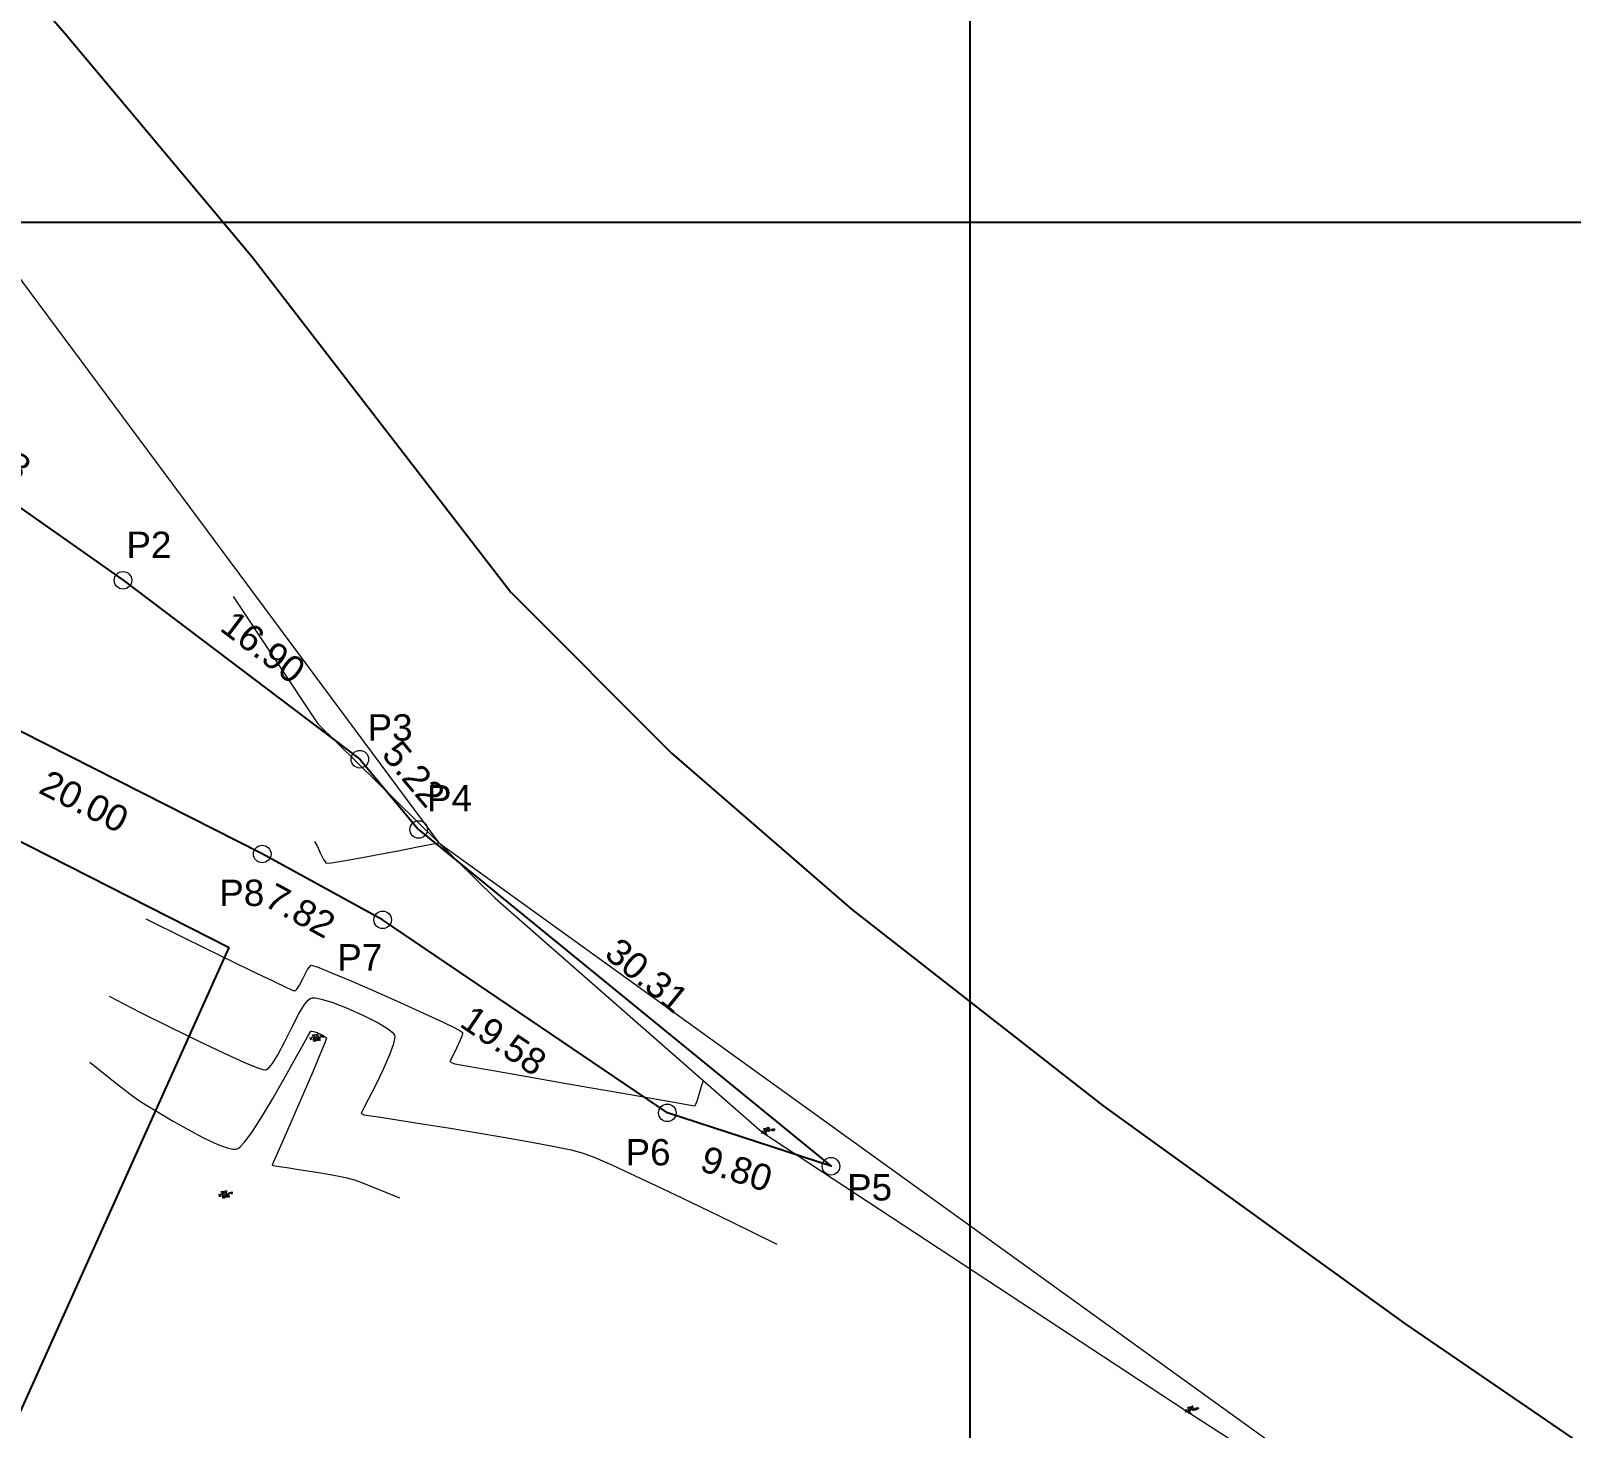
# Model space of a CAD drawing. Header units: millimetres. Extents: x 736950 to 740938, y 8500595 to 8502163.
# Drawn here: x 738246.5 to 738334.2, y 8501931.4 to 8502010.9 of the extents above; entities that cross this region are included whole.
import ezdxf
from ezdxf.enums import TextEntityAlignment as Align

# ---------------------------------------------------------------- set-up
doc = ezdxf.new("R2010")
doc.units = ezdxf.units.MM
for name, color, linetype, lineweight in [('axeso', 1, 'Continuous', 5), ('CONT-MNR', 96, 'Continuous', 15), ('COTAS', 40, 'Continuous', 5), ('CUADROS', 9, 'Continuous', 20), ('PISOS', 189, 'Continuous', 0), ('pista', 251, 'Continuous', 5)]:
    doc.layers.add(name, color=color, linetype=linetype, lineweight=lineweight)
doc.layers.add('Cuadricula Coordenadas', color=5, linetype='Continuous')
doc.styles.add('5mm', font='arial.ttf', dxfattribs={"height": 3})
doc.styles.add('COTAS', font='arial.ttf')
doc.styles.add('CUADROS', font='arial.ttf')
doc.dimstyles.new('GenDist', dxfattribs={"dimtxt": 1.5, "dimasz": 2, "dimexe": 0.18, "dimexo": 0.0625, "dimgap": 1, "dimtad": 2, "dimzin": 1, "dimdsep": 46, "dimtxsty": 'COTAS', "dimcen": 0.09, "dimse1": 1, "dimse2": 1, "dimsd1": 1, "dimsd2": 1, "dimadec": 0, "dimazin": 0, "dimtfac": 1, "dimtofl": 0, "dimtmove": 0, "dimatfit": 3, "dimfxl": 1, "dimtolj": 1, "dimtzin": 0, "dimarcsym": 0})

# ---------------------------------------------------------------- blocks, each defined once
blk = doc.blocks.new('*D107')
at = {"layer": 'Defpoints', "color": 0, "transparency": 16777216}
for p in [(738233.5356367687, 8501992.443867838), (738251.7578621479, 8501979.621279713), (738251.8029447859, 8501979.685346808)]:
    blk.add_point(p, dxfattribs=at)
at = {"layer": 'COTAS', "color": 0, "transparency": 16777216, "insert": (738244.0878641796, 8501987.273520911), "char_height": 1.5, "attachment_point": 5, "rotation": 324.86677295879645, "style": 'COTAS'}
blk.add_mtext('\\A1;22.28', dxfattribs=at)
blk = doc.blocks.new('*D108')
at = {"layer": 'Defpoints', "color": 0, "transparency": 16777216}
for p in [(738251.7578621479, 8501979.621279713), (738265.2393035484, 8501969.43424983), (738265.2440633294, 8501969.44054889)]:
    blk.add_point(p, dxfattribs=at)
at = {"layer": 'COTAS', "color": 0, "transparency": 16777216, "insert": (738259.7345972206, 8501975.816994045), "char_height": 1.5, "attachment_point": 5, "rotation": 322.9240807797602, "style": 'COTAS'}
blk.add_mtext('\\A1;16.90', dxfattribs=at)
blk = doc.blocks.new('*D109')
at = {"layer": 'Defpoints', "color": 0, "transparency": 16777216}
for p in [(738265.2393035488, 8501969.434249833), (738268.5880826521, 8501965.436114829), (738268.6213796134, 8501965.464003874)]:
    blk.add_point(p, dxfattribs=at)
at = {"layer": 'COTAS', "color": 0, "transparency": 16777216, "insert": (738268.3007258005, 8501968.596940529), "char_height": 1.5, "attachment_point": 5, "rotation": 309.94904632024884, "style": 'COTAS'}
blk.add_mtext('\\A1;5.22', dxfattribs=at)
blk = doc.blocks.new('*D110')
at = {"layer": 'Defpoints', "color": 0, "transparency": 16777216}
for p in [(738268.588082653, 8501965.436114827), (738292.069675649, 8501946.264681906), (738292.0855174451, 8501946.284085287)]:
    blk.add_point(p, dxfattribs=at)
at = {"layer": 'COTAS', "color": 0, "transparency": 16777216, "insert": (738281.5889754607, 8501957.134253984), "char_height": 1.5, "attachment_point": 5, "rotation": 320.7702473269778, "style": 'COTAS'}
blk.add_mtext('\\A1;30.31', dxfattribs=at)
blk = doc.blocks.new('*D111')
at = {"layer": 'Defpoints', "color": 0, "transparency": 16777216}
for p in [(738282.7352915602, 8501949.258253029), (738282.7514865664, 8501949.307842307), (738292.06967565, 8501946.264681906)]:
    blk.add_point(p, dxfattribs=at)
at = {"layer": 'COTAS', "color": 0, "transparency": 16777216, "insert": (738286.6895965475, 8501946.109200813), "char_height": 1.5, "attachment_point": 5, "rotation": 341.9138519538326, "style": 'COTAS'}
blk.add_mtext('\\A1;9.80', dxfattribs=at)
blk = doc.blocks.new('*D112')
at = {"layer": 'Defpoints', "color": 0, "transparency": 16777216}
for p in [(738266.5393352308, 8501960.291510275), (738266.5057220021, 8501960.241896361), (738282.7514865668, 8501949.307842307)]:
    blk.add_point(p, dxfattribs=at)
at = {"layer": 'COTAS', "color": 0, "transparency": 16777216, "insert": (738273.4334076014, 8501953.415451044), "char_height": 1.5, "attachment_point": 5, "rotation": 325.88251635583777, "style": 'COTAS'}
blk.add_mtext('\\A1;19.58', dxfattribs=at)
blk = doc.blocks.new('*D113')
at = {"layer": 'Defpoints', "color": 0, "transparency": 16777216}
for p in [(738259.6663241102, 8501964.012144469), (738259.6826591883, 8501964.042008325), (738266.5393352304, 8501960.291510275)]:
    blk.add_point(p, dxfattribs=at)
at = {"layer": 'COTAS', "color": 0, "transparency": 16777216, "insert": (738261.8468303843, 8501960.806676392), "char_height": 1.5, "attachment_point": 5, "rotation": 331.32200791770924, "style": 'COTAS'}
blk.add_mtext('\\A1;7.82', dxfattribs=at)
blk = doc.blocks.new('*D114')
at = {"layer": 'Defpoints', "color": 0, "transparency": 16777216}
for p in [(738241.775950565, 8501972.945185117), (738241.8450841145, 8501973.081604363), (738259.6826591888, 8501964.042008325)]:
    blk.add_point(p, dxfattribs=at)
at = {"layer": 'COTAS', "color": 0, "transparency": 16777216, "insert": (738249.5439922162, 8501967.028885365), "char_height": 1.5, "attachment_point": 5, "rotation": 333.1253529756727, "style": 'COTAS'}
blk.add_mtext('\\A1;20.00', dxfattribs=at)

msp = doc.modelspace()

# ---------------------------------------------------------------- linework, layer by layer
at = {"flags": 128}
msp.add_lwpolyline([(737992.2372813984, 8502032.929254359), (738060.2283811187, 8502033.96324383), (738124.0778848596, 8502038.099197607), (738168.9451129038, 8502039.822512023), (738184.3375057305, 8502040.373226557), (738194.1820639796, 8502040.638037072), (738201.5287680125, 8502039.958710367), (738208.8754720454, 8502038.192466673), (738217.7187287537, 8502034.116514638), (738227.4034590968, 8502029.39107068), (738239.3753799507, 8502021.18638673), (738248.4163336591, 8502010.786789658), (738259.1100014518, 8501998.031462815), (738273.8441542408, 8501978.937268017), (738282.9891921962, 8501969.784801738), (738293.2344377829, 8501960.896259475), (738307.5639263964, 8501949.710397998), (738324.7553764118, 8501937.299600344), (738346.3212880095, 8501922.553102206)], dxfattribs=at)
msp.add_lwpolyline([(737992.2372813984, 8502032.929254359), (738060.2283811187, 8502033.96324383), (738124.0778848596, 8502038.099197607), (738168.9451129038, 8502039.822512023), (738184.3375057305, 8502040.373226557), (738194.1820639796, 8502040.638037072), (738201.5287680125, 8502039.958710367), (738208.8754720454, 8502038.192466673), (738217.7187287537, 8502034.116514638), (738227.4034590968, 8502029.39107068), (738239.3753799507, 8502021.18638673), (738248.4163336591, 8502010.786789658), (738259.1100014518, 8501998.031462815), (738273.8441542408, 8501978.937268017), (738282.9891921962, 8501969.784801738), (738293.2344377829, 8501960.896259475), (738307.5639263964, 8501949.710397998), (738324.7553764118, 8501937.299600344), (738346.3212880095, 8501922.553102206)], dxfattribs=at)
at = {"elevation": 3685.787, "flags": 128}
msp.add_lwpolyline([(738233.5356367693, 8501992.443867838), (738251.7578621485, 8501979.621279713), (738265.2393035486, 8501969.434249831), (738268.5880826517, 8501965.436114827), (738292.0696756495, 8501946.264681906), (738282.7514865664, 8501949.307842305), (738266.5393352302, 8501960.291510273), (738259.6826591885, 8501964.042008327), (738241.8450841145, 8501973.081604363), (738227.1208159506, 8501980.924013244), (738209.9443104496, 8501989.832037928), (738193.539481642, 8501999.464521086), (738180.6522675325, 8502007.021704787), (738185.9010597015, 8502007.545031419), (738196.8406734619, 8502006.171554526), (738215.6574281462, 8502000.25408073)], close=True, dxfattribs=at)
at = {"elevation": 3684.939, "flags": 128}
for points in [[(738166.4098631692, 8502005.157042364), (738138.522464846, 8501949.56489166), (738232.284396607, 8501902.03733644), (738257.8092937437, 8501958.724041294)], [(738166.4098631692, 8502005.157042364), (738257.8092937437, 8501958.724041294)]]:
    msp.add_lwpolyline(points, dxfattribs=at)
at = {"layer": 'axeso', "linetype": 'Continuous'}
for points in [[(738262.5415777946, 8501953.475816444), (738262.3736644154, 8501953.584412104)], [(738288.2380401251, 8501948.151240997), (738288.070126746, 8501948.259836657)], [(738257.3531530399, 8501944.551001737), (738257.1852396607, 8501944.659597395)], [(738312.3782833811, 8501932.283715526), (738312.210370002, 8501932.392311186)]]:
    msp.add_lwpolyline(points, dxfattribs=at)
at = {"layer": 'axeso', "linetype": 'Continuous', "extrusion": (0.8396937013368279, -0.543060298618172, 0)}
for points, elevation in [([(7539957.958974565, 0), (7539957.759004763, 0)], -3997159.087303787), ([(7539967.442690606, 0), (7539967.242720807, 0)], -3997134.618580691), ([(7539947.647236374, 0), (7539947.447266575, 0)], -3997158.597278836), ([(7539967.228437125, 0), (7539967.028467327, 0)], -3997105.731147361)]:
    msp.add_lwpolyline(points, dxfattribs=dict(at, elevation=elevation))
at = {"layer": 'CONT-MNR', "extrusion": (0.852742520545246, 0.5223314978575776, 0), "elevation": 5070391.940484531}
msp.add_lwpolyline([(6864369.018560167, 3719), (6864368.727327358, 3719)], dxfattribs=at)
at = {"layer": 'CONT-MNR', "extrusion": (0.1896758710351564, -0.9818467619476345, 0), "elevation": -8207594.536924165}
msp.add_lwpolyline([(2337484.876295284, 3719.000000000013), (2337485.316929227, 3719.000000000013)], dxfattribs=at)
at = {"layer": 'CONT-MNR', "extrusion": (0.9130009637465324, 0.40795739997934, 0), "elevation": 4142473.987007313}
msp.add_lwpolyline([(7461122.014939053, 3719.00000000001), (7461121.578377363, 3719.00000000001)], dxfattribs=at)
at = {"layer": 'CONT-MNR'}
for points, elevation in [([(738262.9823880395, 8501964.108910127), (738263.1619144575, 8501963.723545583)], 3719), ([(738264.3193391247, 8501963.645725528), (738265.2818374343, 8501963.818501085)], 3719), ([(738265.2818374343, 8501963.818501085), (738266.3867417912, 8501964.027075743)], 3719), ([(738266.3867417912, 8501964.027075743), (738267.5098628419, 8501964.24463016)], 3719), ([(738268.5270112329, 8501964.444344988), (738269.3139976099, 8501964.59940089)], 3719), ([(738263.1619144575, 8501963.723545583), (738263.3183180639, 8501963.514849083)], 3719), ([(738263.3183180639, 8501963.514849083), (738263.6234362168, 8501963.535568412)], 3719), ([(738263.6234362168, 8501963.535568412), (738264.3193391247, 8501963.645725528)], 3719), ([(738262.4687810714, 8501957.714738728), (738262.8200013646, 8501957.608301012)], 3718), ([(738261.8002524514, 8501956.578732526), (738262.0063831322, 8501956.978781592)], 3718), ([(738262.8200013646, 8501957.608301012), (738263.635798793, 8501957.283430208)], 3718), ([(738264.7819620015, 8501956.799575843), (738266.1242796363, 8501956.216187444)], 3718), ([(738261.071902589, 8501956.445444202), (738261.4114942106, 8501956.294630403)], 3718), ([(738261.4114942106, 8501956.294630403), (738261.5250959897, 8501956.25108918)], 3718), ([(738261.5250959897, 8501956.25108918), (738261.5461292024, 8501956.247378072)], 3718), ([(738261.5461292024, 8501956.247378072), (738261.5809778103, 8501956.265888065)], 3718), ([(738261.5809778103, 8501956.265888065), (738261.6608476934, 8501956.352695948)], 3718), ([(738252.7161697802, 8501955.045763038), (738254.4463184844, 8501954.178986307)], 3717), ([(738262.2894124521, 8501955.714469101), (738262.4088996773, 8501955.811856227)], 3717), ([(738262.4088996773, 8501955.811856227), (738262.4637720363, 8501955.836541075)], 3717), ([(738262.5247979098, 8501955.848099694), (738262.6911960922, 8501955.844747812)], 3717), ([(738263.0370424225, 8501955.780012192), (738263.6369080768, 8501955.60034551)], 3717), ([(738267.5285403425, 8501955.592714535), (738268.8605327655, 8501954.988606643)], 3718), ([(738268.8605327655, 8501954.988606643), (738269.9860455515, 8501954.46331329)], 3718), ([(738254.4463184844, 8501954.178986307), (738256.0702306287, 8501953.38267567)], 3717), ([(738260.9668751808, 8501953.37045285), (738261.3845736617, 8501954.202555532)], 3717), ([(738265.443718979, 8501954.855379706), (738266.2802309918, 8501954.426795632)], 3717), ([(738269.9860455515, 8501954.46331329), (738270.6476004109, 8501954.139775159)], 3718), ([(738270.6476004109, 8501954.139775159), (738270.9593392417, 8501953.973502923)], 3718), ([(738262.3934185089, 8501953.869108817), (738262.4458739795, 8501953.946475035)], 3716), ([(738262.4458739795, 8501953.946475035), (738262.4587630014, 8501953.958343424)], 3716), ([(738262.4587630014, 8501953.958343424), (738262.4910136779, 8501953.96133643)], 3716), ([(738263.340063442, 8501953.566632612), (738263.2456816072, 8501953.288898455)], 3716), ([(738267.0762907568, 8501953.896692775), (738267.1824393442, 8501953.778318591)], 3717), ([(738267.1824393442, 8501953.778318591), (738267.2104251173, 8501953.726800464)], 3717), ([(738267.2104251173, 8501953.726800464), (738267.2239048213, 8501953.670159273)], 3717), ([(738271.0632372359, 8501953.906160789), (738271.0807867927, 8501953.886968315)], 3718), ([(738271.0868252567, 8501953.84651983), (738271.0640914111, 8501953.719455441)], 3718), ([(738271.0807867927, 8501953.886968315), (738271.0868252567, 8501953.84651983)], 3718), ([(738260.2650495527, 8501952.114993341), (738260.5622944318, 8501952.601423938)], 3717), ([(738266.9303470609, 8501952.599713692), (738266.5544372216, 8501951.743783815)], 3717), ([(738270.4895452171, 8501952.474850029), (738270.372337319, 8501952.231691953)], 3718), ([(738259.366796053, 8501951.888283344), (738259.713039814, 8501951.772371262)], 3717), ([(738259.713039814, 8501951.772371262), (738259.852855612, 8501951.7458844)], 3717), ([(738259.852855612, 8501951.7458844), (738259.8935275153, 8501951.748893486)], 3717), ([(738259.8935275153, 8501951.748893486), (738259.9477367938, 8501951.772170035)], 3717), ([(738259.9477367938, 8501951.772170035), (738260.0660148727, 8501951.866989082)], 3717), ([(738260.9126934625, 8501951.219635956), (738261.4882547008, 8501952.252495032)], 3716), ([(738262.5576311252, 8501951.6424891), (738262.0680479498, 8501950.506100079)], 3716), ([(738270.372337319, 8501952.231691953), (738270.4951688548, 8501952.155612605)], 3718), ([(738270.4951688548, 8501952.155612605), (738270.6435552951, 8501952.09338426)], 3718), ([(738270.6435552951, 8501952.09338426), (738270.9724243509, 8501952.034173507)], 3718), ([(738271.8520021954, 8501951.879234426), (738273.1596814193, 8501951.649938263)], 3718), ([(738251.2172939254, 8501951.114162501), (738252.1470532366, 8501950.390641931)], 3716), ([(738266.1259072572, 8501950.859446326), (738265.7232274815, 8501950.071588755)], 3717), ([(738253.0631098363, 8501949.764275322), (738253.751116277, 8501949.34192753)], 3716), ([(738281.8283389312, 8501950.136094641), (738283.1298708512, 8501949.909452053)], 3718), ([(738283.8672731968, 8501949.78128612), (738284.201898672, 8501949.723345492)], 3718), ([(738284.201898672, 8501949.723345492), (738284.3062569171, 8501949.705465725)], 3718), ([(738284.3567513498, 8501949.764563678), (738284.3763607031, 8501949.800931942)], 3718), ([(738284.3763607031, 8501949.800931942), (738284.43895822, 8501949.99647506)], 3718), ([(738284.43895822, 8501949.99647506), (738284.5768579927, 8501950.429589301)], 3718), ([(738261.5508164664, 8501949.315778945), (738261.0579794099, 8501948.18766879)], 3716), ([(738265.3140235948, 8501949.295215538), (738265.3092997423, 8501949.284863513)], 3717), ([(738265.3523115852, 8501949.368460288), (738265.3140235948, 8501949.295215538)], 3717), ([(738265.4757194282, 8501949.199997742), (738265.7300926433, 8501949.160725798)], 3717), ([(738266.4249535765, 8501949.054005949), (738267.4721975266, 8501948.891712377)], 3717), ([(738284.3062569171, 8501949.705465725), (738284.3198758403, 8501949.703262947)], 3718), ([(738268.7837197925, 8501948.685719267), (738270.2714156732, 8501948.447900802)], 3717), ([(738270.2714156732, 8501948.447900802), (738271.8471804672, 8501948.190131167)], 3717), ([(738257.1511541851, 8501947.51113842), (738257.6906879079, 8501947.313906344)], 3716), ([(738257.6906879079, 8501947.313906344), (738258.0106605953, 8501947.242867999)], 3716), ([(738258.0106605953, 8501947.242867999), (738258.175089726, 8501947.23845995)], 3716), ([(738258.2409258281, 8501947.2504089), (738258.2979692831, 8501947.274487924)], 3716), ([(738258.4327125604, 8501947.374610325), (738258.6808777899, 8501947.642233096)], 3716), ([(738273.4229094735, 8501947.924284548), (738274.910497991, 8501947.662235128)], 3717), ([(738274.910497991, 8501947.662235128), (738276.2218413188, 8501947.415857088)], 3717), ([(738277.2688347553, 8501947.197024615), (738277.9633735992, 8501947.017611897)], 3717), ([(738260.2462621657, 8501946.338035071), (738260.252684706, 8501946.334170716)], 3716), ([(738260.2861234715, 8501946.429025443), (738260.2508017754, 8501946.34853272)], 3716), ([(738260.252684706, 8501946.334170716), (738260.2853416043, 8501946.317512954)], 3716), ([(738260.3984670794, 8501946.684570909), (738260.2861234715, 8501946.429025443)], 3716), ([(738279.6270207436, 8501946.323203284), (738280.9208475024, 8501945.727929128)], 3717), ([(738263.6713090338, 8501945.7682256), (738264.4279466778, 8501945.62218384)], 3716), ([(738264.4279466778, 8501945.62218384), (738264.9317757095, 8501945.498523759)], 3716), ([(738280.9208475024, 8501945.727929128), (738282.4218451725, 8501945.01935288)], 3717), ([(738266.2784906232, 8501944.968001306), (738267.4943788472, 8501944.462946866)], 3716), ([(738285.7428596104, 8501943.418527516), (738287.4116295582, 8501942.604395114)], 3717)]:
    msp.add_lwpolyline(points, dxfattribs=dict(at, elevation=elevation))
at = {"layer": 'CONT-MNR', "extrusion": (0.1926689717964955, -0.9812638112693656, 0), "elevation": -8200428.595925635}
msp.add_lwpolyline([(2362499.899727819, 3719.00000000001), (2362500.936297575, 3719.00000000001)], dxfattribs=at)
at = {"layer": 'CONT-MNR', "extrusion": (-0.4423991187810142, -0.8968182757402874, 0), "elevation": -7951315.920038642}
msp.add_lwpolyline([(-3099180.927007717, 3718), (-3099178.450468932, 3718)], dxfattribs=at)
at = {"layer": 'CONT-MNR', "extrusion": (0.4404098049327328, 0.8977968610543883, 0), "elevation": 7958167.191044442}
msp.add_lwpolyline([(3081542.939420922, 3718.00000000001), (3081540.705626315, 3718.00000000001)], dxfattribs=at)
at = {"layer": 'CONT-MNR', "extrusion": (-0.4375956966445816, -0.8991718446871784, 0), "elevation": -7967779.708553809}
msp.add_lwpolyline([(-3056600.182720367, 3718.000000000006), (-3056598.281448208, 3718.000000000006)], dxfattribs=at)
at = {"layer": 'CONT-MNR', "extrusion": (-0.7689695128537681, 0.6392854513450456, 0), "elevation": 4867476.54400644}
msp.add_lwpolyline([(-7009706.413709899, 3718.000000000003), (-7009706.737771792, 3718.000000000003)], dxfattribs=at)
at = {"layer": 'CONT-MNR', "extrusion": (-0.4328828095892774, -0.9014502055921302, 0), "elevation": -7983670.90471379}
msp.add_lwpolyline([(-3014847.495881109, 3718.000000000013), (-3014846.016891966, 3718.000000000013)], dxfattribs=at)
at = {"layer": 'CONT-MNR', "extrusion": (-0.424074363402838, -0.9056273705583757, 0), "elevation": -8012682.054381665}
msp.add_lwpolyline([(-2936873.152816238, 3718.000000000006), (-2936872.33394766, 3718.000000000006)], dxfattribs=at)
at = {"layer": 'CONT-MNR', "extrusion": (0.8856380871026936, -0.4643761176816499, 0), "elevation": -3294272.823389256}
msp.add_lwpolyline([(7872488.159673601, 3718.000000000006), (7872488.709292484, 3718.000000000006)], dxfattribs=at)
at = {"layer": 'CONT-MNR', "extrusion": (-0.388916634455384, -0.9212729516510823, 0), "elevation": -8119746.28989283}
msp.add_lwpolyline([(-2626410.294106106, 3718), (-2626409.049997932, 3718)], dxfattribs=at)
at = {"layer": 'CONT-MNR', "extrusion": (-0.4540848700178557, -0.8909584338345237, 0), "elevation": -7910117.940766852}
msp.add_lwpolyline([(-3202858.638863508, 3717.00000000001), (-3202856.668080254, 3717.00000000001)], dxfattribs=at)
at = {"layer": 'CONT-MNR', "extrusion": (0.851144734777545, -0.5249310816292581, 0), "elevation": -3834573.618666786}
msp.add_lwpolyline([(7623931.877059846, 3718.000000000009), (7623932.14262758, 3718.000000000009)], dxfattribs=at)
at = {"layer": 'CONT-MNR', "extrusion": (0.4057889904529171, 0.913966791096483, 0), "elevation": 8070085.906208662}
msp.add_lwpolyline([(2775249.50925851, 3718.00000000001), (2775247.972812416, 3718.00000000001)], dxfattribs=at)
at = {"layer": 'CONT-MNR', "extrusion": (0.8536383834128951, -0.5208661155846279, 0), "elevation": -3798171.660941654}
msp.add_lwpolyline([(7642130.650469805, 3717.000000000004), (7642131.223989662, 3717.000000000004)], dxfattribs=at)
at = {"layer": 'CONT-MNR', "extrusion": (0.7815241963062162, -0.6238749318476604, 0), "elevation": -4727187.199539984}
msp.add_lwpolyline([(7105067.120806337, 3717), (7105067.442274397, 3717)], dxfattribs=at)
at = {"layer": 'CONT-MNR', "extrusion": (0.1860965717565277, -0.9825314580106164, 0), "elevation": -8216050.95045407}
msp.add_lwpolyline([(2307550.929330145, 3717), (2307550.991441005, 3717)], dxfattribs=at)
at = {"layer": 'CONT-MNR', "extrusion": (0.18398495751668, 0.9829290591937883, 0), "elevation": 8492648.689660966}
msp.add_lwpolyline([(838572.1324093665, 3717.00000000001), (838571.7805565787, 3717.00000000001)], dxfattribs=at)
at = {"layer": 'CONT-MNR', "extrusion": (0.3547432717949468, 0.9349637485572456, 0), "elevation": 8210914.336170321}
msp.add_lwpolyline([(2325761.808934855, 3717.00000000001), (2325760.862266713, 3717.00000000001)], dxfattribs=at)
at = {"layer": 'CONT-MNR', "extrusion": (-0.4057182085955822, -0.9139982140102856, 0), "elevation": -8070299.286706819}
msp.add_lwpolyline([(-2774625.604898484, 3717.00000000001), (-2774624.59646051, 3717.00000000001)], dxfattribs=at)
at = {"layer": 'CONT-MNR', "extrusion": (0.8850535768957544, -0.4654891685356716, 0), "elevation": -3304166.713575004}
msp.add_lwpolyline([(7868337.655642856, 3717.000000000004), (7868338.526889481, 3717.000000000004)], dxfattribs=at)
at = {"layer": 'CONT-MNR', "extrusion": (-0.5205164944930453, -0.85385161413484, 0), "elevation": -7643687.286808561}
msp.add_lwpolyline([(-3795037.659538737, 3717.000000000013), (-3795037.04349339, 3717.000000000013)], dxfattribs=at)
at = {"layer": 'CONT-MNR', "extrusion": (0.6128523193628203, 0.7901974656069278, 0), "elevation": 7170671.111887579}
msp.add_lwpolyline([(4627065.733826007, 3717.000000000003), (4627065.392077942, 3717.000000000003)], dxfattribs=at)
at = {"layer": 'CONT-MNR', "extrusion": (0.4294904171465131, 0.9030714155476932, 0), "elevation": 7994944.983777723}
msp.add_lwpolyline([(2984809.550505734, 3717.000000000013), (2984807.959074254, 3717.000000000013)], dxfattribs=at)
at = {"layer": 'CONT-MNR', "extrusion": (0.8849994610649239, -0.465592046661876, 0), "elevation": -3305081.312563176}
msp.add_lwpolyline([(7867951.716428133, 3717.000000000013), (7867952.585387887, 3717.000000000013)], dxfattribs=at)
at = {"layer": 'CONT-MNR', "extrusion": (0.8726656122982129, -0.4883182662077931, 0), "elevation": -3507403.1750897}
msp.add_lwpolyline([(7779868.932028377, 3716), (7779869.515227368, 3716)], dxfattribs=at)
at = {"layer": 'CONT-MNR', "extrusion": (0.8619479524569363, -0.5069967724308462, 0), "elevation": -3674119.412611078}
msp.add_lwpolyline([(7702538.104317822, 3716.00000000001), (7702538.380031936, 3716.00000000001)], dxfattribs=at)
at = {"layer": 'CONT-MNR', "extrusion": (0.1759189218496647, 0.9844046591393459, 0), "elevation": 8499237.432788985}
msp.add_lwpolyline([(768905.5386721076, 3716.00000000001), (768905.4343616941, 3716.00000000001)], dxfattribs=at)
at = {"layer": 'CONT-MNR', "extrusion": (-0.322355155060596, -0.9466188007882894, 0), "elevation": -8286092.198733661}
msp.add_lwpolyline([(-2041795.430496758, 3716), (-2041795.202367721, 3716)], dxfattribs=at)
at = {"layer": 'CONT-MNR', "extrusion": (0.4178810270393529, 0.9085017596243476, 0), "elevation": 8032546.071759157}
msp.add_lwpolyline([(2882092.153175062, 3716.000000000009), (2882091.81234394, 3716.000000000009)], dxfattribs=at)
at = {"layer": 'CONT-MNR', "extrusion": (0.9255767849670934, -0.3785599227731049, 0), "elevation": -2535179.459068593}
msp.add_lwpolyline([(8148687.468350495, 3716.00000000001), (8148686.733570257, 3716.00000000001)], dxfattribs=at)
at = {"layer": 'CONT-MNR', "extrusion": (0.5877612690751481, 0.809034418659164, 0), "elevation": 7312295.658915175}
msp.add_lwpolyline([(4399838.838676232, 3716.000000000013), (4399838.565796369, 3716.000000000013)], dxfattribs=at)
at = {"layer": 'CONT-MNR', "extrusion": (0.9733273536309535, -0.2294207110828596, 0), "elevation": -1231948.54207395}
msp.add_lwpolyline([(8444557.703328665, 3717), (8444557.36179385, 3717)], dxfattribs=at)
at = {"layer": 'CONT-MNR', "extrusion": (0.9994785517750453, -0.0322896971441082, 0), "elevation": 463356.746628692}
msp.add_lwpolyline([(8521358.766580638, 3717.00000000001), (8521358.608843973, 3717.00000000001)], dxfattribs=at)
at = {"layer": 'CONT-MNR', "extrusion": (0.9068987567915572, -0.4213486026201204, 0), "elevation": -2912749.184762668}
msp.add_lwpolyline([(8021480.445446247, 3718.000000000013), (8021479.949474383, 3718.000000000013)], dxfattribs=at)
at = {"layer": 'CONT-MNR', "extrusion": (-0.543900247780488, -0.8391498796188461, 0), "elevation": -7535959.41110371}
msp.add_lwpolyline([(-4004694.886150932, 3718.000000000013), (-4004694.76233754, 3718.000000000013)], dxfattribs=at)
at = {"layer": 'CONT-MNR', "extrusion": (0.9384677128844109, -0.3453669814465522, 0), "elevation": -2243450.535480008}
msp.add_lwpolyline([(8233783.511041048, 3718.00000000001), (8233783.215804666, 3718.00000000001)], dxfattribs=at)
at = {"layer": 'CONT-MNR', "extrusion": (0.4115854490561164, 0.9113711747280991, 0), "elevation": 8052290.666631424}
msp.add_lwpolyline([(2826453.407764926, 3717.00000000001), (2826452.12404964, 3717.00000000001)], dxfattribs=at)
at = {"layer": 'CONT-MNR', "extrusion": (0.8753319409285103, -0.4835224846791792, 0), "elevation": -3464661.216323387}
msp.add_lwpolyline([(7798996.396001861, 3716), (7798997.389938937, 3716)], dxfattribs=at)
at = {"layer": 'CONT-MNR', "extrusion": (0.9206020539976661, -0.390502059117847, 0), "elevation": -2640383.595967575}
msp.add_lwpolyline([(8115208.24364308, 3716.000000000013), (8115207.193988865, 3716.000000000013)], dxfattribs=at)
at = {"layer": 'CONT-MNR', "extrusion": (0.9402778729445376, -0.3404078754243154, 0), "elevation": -2199955.562494747}
msp.add_lwpolyline([(8245510.400817728, 3717.000000000013), (8245509.783589553, 3717.000000000013)], dxfattribs=at)
at = {"layer": 'CONT-MNR', "extrusion": (0.8911437297555056, -0.4537211179981007, 0), "elevation": -3199610.264433927}
msp.add_lwpolyline([(7911431.131526339, 3718.000000000003), (7911430.550543367, 3718.000000000003)], dxfattribs=at)
at = {"layer": 'CONT-MNR', "extrusion": (0.6189383858043771, 0.7854395422805451, 0), "elevation": 7134700.608349391}
msp.add_lwpolyline([(4682333.927982651, 3716.00000000001), (4682332.200588075, 3716.00000000001)], dxfattribs=at)
at = {"layer": 'CONT-MNR', "extrusion": (-0.3791872814382425, -0.9253199476913243, 0), "elevation": -8146964.238832215}
msp.add_lwpolyline([(-2540706.649862048, 3717), (-2540705.90477054, 3717)], dxfattribs=at)
at = {"layer": 'CONT-MNR', "extrusion": (0.7798994998205337, -0.6259047612693815, 0), "elevation": -4745643.497409105}
msp.add_lwpolyline([(7092748.4989368, 3717.00000000001), (7092748.816931953, 3717.00000000001)], dxfattribs=at)
at = {"layer": 'CONT-MNR', "extrusion": (0.8999098512227118, -0.4360759792425132, 0), "elevation": -3043123.586976817}
msp.add_lwpolyline([(7972930.439519381, 3717), (7972929.456823739, 3717)], dxfattribs=at)
at = {"layer": 'CONT-MNR', "extrusion": (0.1734807021130889, 0.9848372687882755, 0), "elevation": 8501114.987350257}
msp.add_lwpolyline([(747847.8401121629, 3718.000000000013), (747846.9469921795, 3718.000000000013)], dxfattribs=at)
at = {"layer": 'CONT-MNR', "extrusion": (-0.1723665260086785, -0.9850328830611187, 0), "elevation": -8501955.525164656}
msp.add_lwpolyline([(-738228.5312259818, 3718), (-738226.8935413692, 3718)], dxfattribs=at)
at = {"layer": 'CONT-MNR', "extrusion": (0.8682160931843779, -0.4961862710068226, 0), "elevation": -3577581.466583624}
msp.add_lwpolyline([(7747844.544178241, 3716.000000000009), (7747845.801655949, 3716.000000000009)], dxfattribs=at)
at = {"layer": 'CONT-MNR', "extrusion": (-0.1721600917384984, -0.9850689837836699, 0), "elevation": -8502110.046538213}
msp.add_lwpolyline([(-736445.1471629401, 3718.00000000001), (-736443.3238797112, 3718.00000000001)], dxfattribs=at)
at = {"layer": 'CONT-MNR', "extrusion": (0.1720099326462846, 0.9850952152310053, 0), "elevation": 8502222.206080124}
msp.add_lwpolyline([(735147.3125644958, 3718), (735145.4281386215, 3718)], dxfattribs=at)
at = {"layer": 'CONT-MNR', "extrusion": (-0.1718795955927999, -0.985117964823937, 0), "elevation": -8502319.396963751}
msp.add_lwpolyline([(-734020.5133980055, 3718), (-734018.6922854895, 3718)], dxfattribs=at)
at = {"layer": 'CONT-MNR', "extrusion": (0.9529538320806212, -0.3031154795170631, 0), "elevation": -1873521.664612416}
msp.add_lwpolyline([(8325751.725570972, 3718), (8325752.202301505, 3718)], dxfattribs=at)
at = {"layer": 'CONT-MNR', "extrusion": (0.9529594714757709, -0.3030977494548905, 0), "elevation": -1873366.761015383}
msp.add_lwpolyline([(8325787.058328079, 3718.000000000003), (8325787.330225235, 3718.000000000003)], dxfattribs=at)
at = {"layer": 'CONT-MNR', "extrusion": (0.5966007962562954, 0.8025381547978603, 0), "elevation": 7263581.397458605}
msp.add_lwpolyline([(4479794.856916836, 3716), (4479794.314171974, 3716)], dxfattribs=at)
at = {"layer": 'CONT-MNR', "extrusion": (-0.532861412062456, -0.846202526310815, 0), "elevation": -7587757.938765563}
msp.add_lwpolyline([(-3905649.917426618, 3716), (-3905649.349615574, 3716)], dxfattribs=at)
at = {"layer": 'CONT-MNR', "extrusion": (0.858325361978234, -0.513105810710553, 0), "elevation": -3728732.483407513}
msp.add_lwpolyline([(7676243.845494431, 3716), (7676245.065002604, 3716)], dxfattribs=at)
at = {"layer": 'CONT-MNR', "extrusion": (0.9171544026460556, -0.398532058568639, 0), "elevation": -2711199.53102799}
msp.add_lwpolyline([(8091822.439490848, 3716.000000000013), (8091821.141649249, 3716.000000000013)], dxfattribs=at)
at = {"layer": 'CONT-MNR', "extrusion": (0.8850698606148858, -0.4654582063205532, 0), "elevation": -3303885.689794905}
msp.add_lwpolyline([(7868451.604137188, 3717), (7868451.065314082, 3717)], dxfattribs=at)
at = {"layer": 'CONT-MNR', "extrusion": (-0.1717415934064335, -0.9851420329547508, 0), "elevation": -8502422.13873414}
msp.add_lwpolyline([(-732827.6355147223, 3718.000000000003), (-732826.0021715717, 3718.000000000003)], dxfattribs=at)
at = {"layer": 'CONT-MNR', "extrusion": (0.1712400777188635, 0.9852293315684617, 0), "elevation": 8502794.08685561}
msp.add_lwpolyline([(728496.3687055244, 3718.000000000013), (728495.6202479607, 3718.000000000013)], dxfattribs=at)
at = {"layer": 'CONT-MNR', "extrusion": (0.8472895657286579, -0.5311312378380152, 0), "elevation": -3890110.468510539}
msp.add_lwpolyline([(7595739.140729011, 3718.000000000006), (7595739.16177005, 3718.000000000006)], dxfattribs=at)
at = {"layer": 'CONT-MNR', "extrusion": (0.8689916279116019, -0.4948267885023446, 0), "elevation": -3565429.572972286}
msp.add_lwpolyline([(7753445.997170363, 3718), (7753446.043583644, 3718)], dxfattribs=at)
at = {"layer": 'CONT-MNR', "extrusion": (-0.5105072218209984, -0.8598734653823237, 0), "elevation": -7687484.514629502}
msp.add_lwpolyline([(-3705501.72730644, 3716.000000000013), (-3705500.768829722, 3716.000000000013)], dxfattribs=at)
at = {"layer": 'CONT-MNR', "extrusion": (-0.4927898838143471, -0.8701483381643859, 0), "elevation": -7761761.051644469}
msp.add_lwpolyline([(-3547283.395450791, 3716), (-3547282.373820487, 3716)], dxfattribs=at)
at = {"layer": 'CONT-MNR', "extrusion": (0.8395582892844607, -0.543269618968105, 0), "elevation": -3999038.618069116}
msp.add_lwpolyline([(7538954.80262574, 3716.000000000013), (7538955.87196937, 3716.000000000013)], dxfattribs=at)
at = {"layer": 'CONT-MNR', "extrusion": (0.7079010621173926, 0.706311607049656, 0), "elevation": 6527644.259024341}
msp.add_lwpolyline([(5497093.571782579, 3717), (5497093.56426017, 3717)], dxfattribs=at)
at = {"layer": 'CONT-MNR', "extrusion": (-0.5126943406311602, -0.8585712044348913, 0), "elevation": -7678033.281663953}
msp.add_lwpolyline([(-3725047.939592793, 3717), (-3725047.90537866, 3717)], dxfattribs=at)
at = {"layer": 'CONT-MNR', "extrusion": (-0.4452661426769028, -0.8953982701488943, 0), "elevation": -7941355.224075439}
msp.add_lwpolyline([(-3124588.641206254, 3717.00000000001), (-3124588.56644292, 3717.00000000001)], dxfattribs=at)
at = {"layer": 'CONT-MNR', "extrusion": (0.8832284186756458, -0.4689430247308498, 0), "elevation": -3334872.913269127}
msp.add_lwpolyline([(7855367.939875115, 3717.000000000009), (7855367.683732565, 3717.000000000009)], dxfattribs=at)
at = {"layer": 'CONT-MNR', "extrusion": (-0.4051351721168268, -0.9142567977947275, 0), "elevation": -8072062.161176885}
msp.add_lwpolyline([(-2769474.493580393, 3717), (-2769474.422715959, 3717)], dxfattribs=at)
at = {"layer": 'CONT-MNR', "extrusion": (-0.151804510077697, -0.9884105375399791, 0), "elevation": -8515488.207554426}
msp.add_lwpolyline([(-560924.5999212528, 3717), (-560923.8969128289, 3717)], dxfattribs=at)
at = {"layer": 'CONT-MNR', "extrusion": (0.1551619391675711, 0.9878890487467502, 0), "elevation": 8513533.215737736}
msp.add_lwpolyline([(589852.525911792, 3717), (589851.1983110181, 3717)], dxfattribs=at)
at = {"layer": 'CONT-MNR', "extrusion": (0.7542630670523517, -0.6565723308827289, 0), "elevation": -5025284.33825287}
msp.add_lwpolyline([(6897443.715862993, 3718), (6897443.720026163, 3718)], dxfattribs=at)
at = {"layer": 'CONT-MNR', "extrusion": (-0.4660140120287986, -0.8847773395565817, 0), "elevation": -7866368.632224972}
msp.add_lwpolyline([(-3308835.354681396, 3716.00000000001), (-3308834.357356933, 3716.00000000001)], dxfattribs=at)
at = {"layer": 'CONT-MNR', "extrusion": (-0.8033034345691098, 0.5955699723873527, 0), "elevation": 4470458.988573893}
msp.add_lwpolyline([(-7269328.4437177, 3716), (-7269329.117347803, 3716)], dxfattribs=at)
at = {"layer": 'CONT-MNR', "extrusion": (0.9158448801058249, -0.4015322597051789, 0), "elevation": -2737673.857559047}
msp.add_lwpolyline([(8082901.349464267, 3716), (8082900.31243702, 3716)], dxfattribs=at)
at = {"layer": 'CONT-MNR', "extrusion": (-0.166362339760741, -0.9860646895155164, 0), "elevation": -8506291.534255123}
msp.add_lwpolyline([(-686420.1936667645, 3717), (-686418.5956691654, 3717)], dxfattribs=at)
at = {"layer": 'CONT-MNR', "extrusion": (0.4208800591668302, 0.9071162967314201, 0), "elevation": 8022972.854766915}
msp.add_lwpolyline([(2908615.965395221, 3716.000000000011), (2908615.078530753, 3716.000000000011)], dxfattribs=at)
at = {"layer": 'CONT-MNR', "extrusion": (0.1785780121242971, -0.9839257561349508, 0), "elevation": -8233448.18787914}
msp.add_lwpolyline([(2244652.070177805, 3716.000000000013), (2244652.137089461, 3716.000000000013)], dxfattribs=at)
at = {"layer": 'CONT-MNR', "extrusion": (0.596429152820644, -0.8026657247358011, 0), "elevation": -6383902.899521788}
msp.add_lwpolyline([(5663383.842030348, 3716), (5663384.009900077, 3716)], dxfattribs=at)
at = {"layer": 'CONT-MNR', "extrusion": (0.9155332190798688, -0.4022423706687961, 0), "elevation": -2743941.270573765}
msp.add_lwpolyline([(8080774.83381383, 3716.000000000013), (8080774.229420919, 3716.000000000013)], dxfattribs=at)
at = {"layer": 'CONT-MNR', "extrusion": (-0.2045893472330154, -0.9788478936988978, 0), "elevation": -8473156.77065467}
msp.add_lwpolyline([(-1016747.74730227, 3717.00000000001), (-1016746.677684156, 3717.00000000001)], dxfattribs=at)
at = {"layer": 'CONT-MNR', "extrusion": (0.9178543157483753, -0.3969174411160107, 0), "elevation": -2696955.431821331}
msp.add_lwpolyline([(8096576.517887802, 3716.000000000003), (8096576.506450638, 3716.000000000003)], dxfattribs=at)
at = {"layer": 'CONT-MNR', "extrusion": (-0.4353775542316274, -0.9002479576601584, 0), "elevation": -7975281.765895714}
msp.add_lwpolyline([(-3036939.279826997, 3716), (-3036939.254787276, 3716)], dxfattribs=at)
at = {"layer": 'CONT-MNR', "extrusion": (-0.1461876931034667, -0.9892568717906826, 0), "elevation": -8518533.378729923}
msp.add_lwpolyline([(-512550.8347089146, 3716.000000000013), (-512550.6167835527, 3716.000000000013)], dxfattribs=at)
at = {"layer": 'CONT-MNR', "extrusion": (-0.1486303661555489, -0.9888928224314643, 0), "elevation": -8517241.579722576}
msp.add_lwpolyline([(-533586.855109648, 3716), (-533586.2842951112, 3716)], dxfattribs=at)
at = {"layer": 'CONT-MNR', "extrusion": (-0.3595883838172367, -0.9331110299550144, 0), "elevation": -8198736.717884195}
msp.add_lwpolyline([(-2368306.07656621, 3717), (-2368305.377169582, 3717)], dxfattribs=at)
at = {"layer": 'CONT-MNR', "extrusion": (-0.4012651652645969, -0.9159619354237247, 0), "elevation": -8083705.10561787}
msp.add_lwpolyline([(-2735299.964194145, 3717.000000000006), (-2735298.860401074, 3717.000000000006)], dxfattribs=at)
at = {"layer": 'CONT-MNR', "extrusion": (-0.1529653883541833, -0.9882315467367221, 0), "elevation": -8514819.82755381}
msp.add_lwpolyline([(-570930.6038738091, 3716.000000000013), (-570929.8014051303, 3716.000000000013)], dxfattribs=at)
at = {"layer": 'CONT-MNR', "extrusion": (0.1594738329093298, 0.987202155901823, 0), "elevation": 8510872.938712914}
msp.add_lwpolyline([(627024.2060081285, 3716.000000000013), (627023.293089173, 3716.000000000013)], dxfattribs=at)
at = {"layer": 'CONT-MNR', "extrusion": (-0.1699676264814122, -0.985449646581841, 0), "elevation": -8503720.376485746}
msp.add_lwpolyline([(-717534.7709576068, 3716), (-717533.8687232912, 3716)], dxfattribs=at)
at = {"layer": 'CONT-MNR', "extrusion": (-0.3518776305093776, -0.9360460101656894, 0), "elevation": -8217991.077420716}
msp.add_lwpolyline([(-2300594.492906512, 3716), (-2300594.00129105, 3716)], dxfattribs=at)
at = {"layer": 'CONT-MNR', "extrusion": (-0.3740205896029077, -0.9274204001169553, 0), "elevation": -8161003.992761118}
msp.add_lwpolyline([(-2495220.218233247, 3716.00000000001), (-2495219.262312694, 3716.00000000001)], dxfattribs=at)
at = {"layer": 'CONT-MNR', "extrusion": (-0.4323711547643454, -0.9016957272427026, 0), "elevation": -7985379.520478291}
msp.add_lwpolyline([(-3010289.680484394, 3717.000000000006), (-3010287.869956606, 3717.000000000006)], dxfattribs=at)
at = {"layer": 'CONT-MNR', "extrusion": (-0.4359945352755802, -0.8999493125781202, 0), "elevation": -7973206.68444058}
msp.add_lwpolyline([(-3042382.999110077, 3717.000000000013), (-3042381.122927451, 3717.000000000013)], dxfattribs=at)
at = {"layer": 'CONT-MNR', "extrusion": (-0.4401127780177407, -0.897942505189228, 0), "elevation": -7959185.364873395}
msp.add_lwpolyline([(-3078873.930219405, 3717.000000000006), (-3078872.177938817, 3717.000000000006)], dxfattribs=at)
at = {"layer": 'COTAS'}
for centre in [(738251.7578621485, 8501979.621279713), (738265.2393035487, 8501969.434249831), (738268.5880826517, 8501965.436114827), (738259.6826591885, 8501964.042008325), (738266.5393352302, 8501960.291510275), (738282.7514865664, 8501949.307842307), (738292.0696756496, 8501946.264681906)]:
    msp.add_circle(centre, 0.5, dxfattribs=at)
at = {"layer": 'Cuadricula Coordenadas', "color": 8}
for p, q in [((738300, 8500595.507225098), (738300, 8502130.641312934)), ((736950.2264744169, 8502000), (738552.8979275209, 8502000))]:
    msp.add_line(p, q, dxfattribs=at)
at = {"layer": 'PISOS', "ltscale": 0.3}
msp.add_lwpolyline([(737585.9133874627, 8501778.184777867), (737639.9607143487, 8501813.216392277), (737684.5685782455, 8501854.664822154), (737720.556008444, 8501863.099512322), (737742.0672989032, 8501867.370854514), (737762.0656591931, 8501882.160481455), (737785.9315016058, 8501952.111588977), (737806.1500791647, 8501987.692136165), (737853.2981051233, 8502017.404774243), (738098.4172367963, 8502022.333162788), (738206.809571549, 8502020.96519813), (738240.320421085, 8502004.2545555), (738269.7466326195, 8501964.682978516), (738333.4558001794, 8501918.770858873), (738390.0630829826, 8501879.060225496), (738437.0875695014, 8501868.592014063), (738458.4419203186, 8501878.526995478), (738495.1864941906, 8501893.335417872), (738504.5368200529, 8501918.955523683), (738546.328691007, 8501946.043573974), (738585.917181635, 8501937.230703894)], dxfattribs=at)
at = {"layer": 'pista'}
for p, q in [((738258.0221470175, 8501978.701091811), (738262.8540943022, 8501971.45297395)), ((738262.8540943022, 8501971.45297395), (738272.9547452467, 8501961.53190362)), ((738272.9547452467, 8501961.53190362), (738288.1540834355, 8501948.205538826)), ((738288.1540834355, 8501948.205538826), (738312.2943266915, 8501932.338013357)), ((738312.2943266915, 8501932.338013357), (738333.4558001794, 8501918.770858873))]:
    msp.add_line(p, q, dxfattribs=at)

# ---------------------------------------------------------------- texts
at = {"layer": 'axeso', "color": 2, "char_height": 0.1, "attachment_point": 1, "rotation": 12.107789108739986, "style": '5mm'}
for s, insert, width in [('\\Ftxt.shx;\\W1.0000000000;\\T1.0000000000;\\o\\l2114', (738262.5155437954, 8501953.736862822), 0.4333333333333333), ('\\Ftxt.shx;\\W1.0000000000;\\T1.0000000000;\\o\\l2133', (738288.2120061266, 8501948.412287371), 0.4666666666666667), ('\\Ftxt.shx;\\W1.0000000000;\\T1.0000000000;\\o\\l2112', (738257.327119041, 8501944.812048113), 0.4333333333333333), ('\\Ftxt.shx;\\W1.0000000000;\\T1.0000000000;\\o\\l2136', (738312.3522493823, 8501932.544761902), 0.4666666666666667)]:
    msp.add_mtext(s, dxfattribs=dict(at, insert=insert, width=width))
at = {"layer": 'axeso', "color": 1, "char_height": 0.1, "attachment_point": 1, "rotation": 12.107789108739986, "style": '5mm'}
for s, insert, width in [('\\Ftxt.shx;\\W1.0000000000;\\T1.0000000000;\\o\\l3715.772', (738262.5449090034, 8501953.59997716), 0.8), ('\\Ftxt.shx;\\W1.0000000000;\\T1.0000000000;\\o\\l3717.782', (738288.2413713346, 8501948.27540171), 0.7999999999999999), ('\\Ftxt.shx;\\W1.0000000000;\\T1.0000000000;\\o\\l3715.412', (738257.356484249, 8501944.675162451), 0.7666666666666666), ('\\Ftxt.shx;\\W1.0000000000;\\T1.0000000000;\\o\\l3716.291', (738312.3816145903, 8501932.40787624), 0.7666666666666666)]:
    msp.add_mtext(s, dxfattribs=dict(at, insert=insert, width=width))
at = {"layer": 'axeso', "color": 3, "char_height": 0.1, "attachment_point": 1, "rotation": 12.107789108739986, "style": '5mm'}
for s, insert, width in [('\\Ftxt.shx;\\W1.0000000000;\\T1.0000000000;\\o\\lBORDE', (738262.5742742115, 8501953.463091498), 0.6000000000000001), ('\\Ftxt.shx;\\W1.0000000000;\\T1.0000000000;\\o\\lPI', (738288.2707365426, 8501948.138516048), 0.2666666666666667), ('\\Ftxt.shx;\\W1.0000000000;\\T1.0000000000;\\o\\lBORDE', (738257.3858494571, 8501944.538276788), 0.6000000000000001), ('\\Ftxt.shx;\\W1.0000000000;\\T1.0000000000;\\o\\lPI', (738312.4109797984, 8501932.270990578), 0.2666666666666667)]:
    msp.add_mtext(s, dxfattribs=dict(at, insert=insert, width=width))
at = {"layer": 'CUADROS', "style": 'CUADROS'}
for s, p in [('P2', (738253.2310146126, 8501981.641136592)), ('P3', (738266.9621970752, 8501971.24577899)), ('P4', (738270.3447187186, 8501967.214943018)), ('P8', (738258.5176065728, 8501961.83007424)), ('P7', (738265.2368954121, 8501958.15758185)), ('P6', (738281.6515671938, 8501947.06280837)), ('P5', (738294.2634214882, 8501945.0657327))]:
    msp.add_text(s, height=1.5, dxfattribs=at).set_placement(p, align=Align.MIDDLE_CENTER)

# ---------------------------------------------------------------- dimensions: what is measured, and where the dimension line sits
at = {"layer": 'COTAS'}
for base, p1, p2, angle, picture, middle in [((738251.8029447859, 8501979.685346808), (738233.5356367693, 8501992.443867838), (738251.7578621485, 8501979.621279713), 324.86677295879645, '*D107', (738243.0716480403, 8501985.829372559)), ((738265.2440633294, 8501969.44054889), (738251.7578621485, 8501979.621279713), (738265.2393035487, 8501969.434249831), 322.9240807797602, '*D108', (738258.6700087138, 8501974.408125341)), ((738241.775950565, 8501972.945185117), (738259.6826591885, 8501964.042008325), (738241.8450841145, 8501973.081604363), 153.12535297567268, '*D114', (738250.3422314264, 8501968.604027856)), ((738268.6213796134, 8501965.464003874), (738265.2393035487, 8501969.434249831), (738268.5880826517, 8501965.436114827), 309.94904632024884, '*D109', (738266.9469900611, 8501967.463071376)), ((738292.0855174451, 8501946.284085287), (738268.5880826517, 8501965.436114827), (738292.0696756496, 8501946.264681906), 320.7702473269778, '*D110', (738280.4718665159, 8501955.765994363)), ((738259.6663241102, 8501964.012144469), (738266.5393352302, 8501960.291510275), (738259.6826591885, 8501964.042008325), 151.32200791770924, '*D113', (738262.6942425827, 8501962.355918877)), ((738266.5057220021, 8501960.241896361), (738282.7514865664, 8501949.307842307), (738266.5393352302, 8501960.291510275), 145.88251635583774, '*D112', (738274.4238634375, 8501954.877387071)), ((738282.7352915602, 8501949.258253029), (738292.0696756496, 8501946.264681906), (738282.7514865664, 8501949.307842307), 161.9138519538326, '*D111', (738287.2378016582, 8501947.787810616))]:
    dim = msp.add_linear_dim(base=base, p1=p1, p2=p2, angle=angle, dimstyle='GenDist', dxfattribs=at)
    dim.commit()
    dim.dimension.update_dxf_attribs({"geometry": picture, "text_midpoint": middle, "dimtype": 161})

doc.saveas('drawing.dxf')
